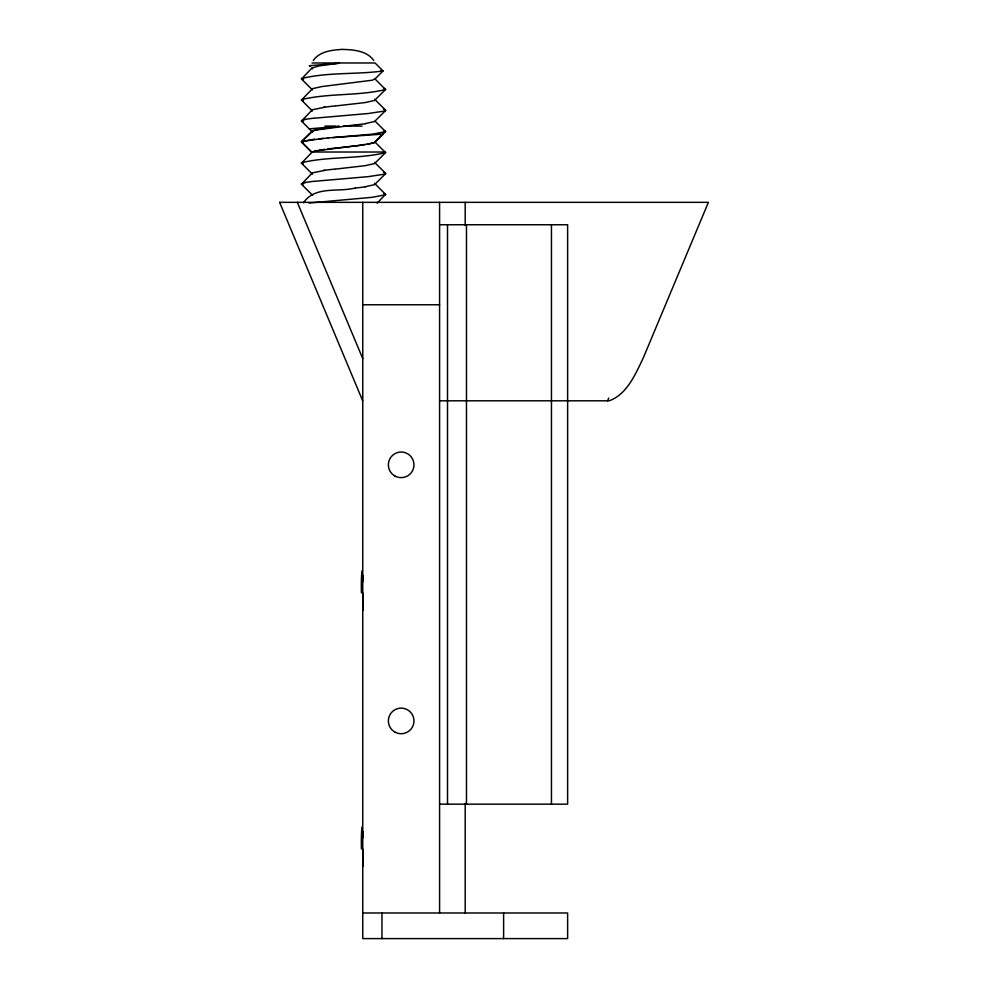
<?xml version="1.0" encoding="UTF-8"?>
<svg xmlns="http://www.w3.org/2000/svg" width="988" height="988" viewBox="0 0 988 988"><rect width="100%" height="100%" fill="white"/><g stroke="black" fill="none" stroke-linecap="round" stroke-linejoin="round"><path stroke-width="1.48" d="M362.757 850.927L362.757 848.964M362.757 594.825L362.757 592.874M362.806 581.759L363.115 575.461M362.806 837.849L363.115 831.55M311.986 110.594L301.476 100.06L312.48 88.661L321.89 86.561L372.093 80.238L375.045 78.978L383.035 70.975L380.899 70.395M311.986 173.703L301.476 163.181L312.48 151.782M607.595 400.807L608.744 398.053M313.332 60.503C319.457 51.339 332.067 50.03 342.157 49.412M312.48 89.933L301.476 78.978L311.986 68.024L319.173 65.924L339.427 63.183L309.256 65.714L310.467 66.134M310.467 129.255L309.256 128.835L339.427 126.303L319.173 129.045L311.986 131.145L301.476 141.679L311.306 152.016L385.295 152.016M335.661 105.951L365.14 102.567L374.538 100.455L385.555 89.513L375.045 78.978M365.14 123.648L374.538 121.536L385.555 110.594M367.857 144.285L374.538 142.519L382.813 133.886M375.045 142.173L385.555 131.626L375.045 121.116M335.661 169.072L365.14 165.688L374.538 163.576L385.555 152.634L375.045 142.099M365.14 186.757L374.538 184.657L385.555 173.703M377.144 203.182L385.555 194.327L374.538 183.373M312.48 132.071L301.476 121.092L311.986 110.162M355.149 124.883L313.468 130.379L301.476 141.741L314.678 139.147M312.48 195.192L301.476 184.213L311.986 173.283M303.575 202.75C314.9 185.596 338.069 192.487 355.149 188.004M385.555 131.626L372.353 134.17L333.042 137.53M385.555 194.747L372.353 197.291L308.985 203.034M301.488 99.627C328.831 92.958 358.212 96.169 385.555 89.513M301.488 162.748C328.831 156.079 358.212 159.327 385.555 152.634M301.476 78.558C327.991 72.001 356.088 74.693 383.035 70.975L375.045 62.973L311.986 62.973M301.476 120.672L305.403 119.412M301.476 183.793L305.403 182.533M383.035 134.096L328.016 137.95M312.48 151.868L316.839 150.522M312.48 109.73L324.941 107.198M312.48 172.851L324.941 170.319M384.888 110.989L368.277 113.521L314.678 118.165M384.888 174.11L368.277 176.642L314.678 181.286M302.143 141.321L328.016 137.888M373.563 142.939L358.73 145.545M314.925 151.016L365.14 144.631M319.173 150.176L324.941 149.336M339.551 147.657L347.48 146.817M318.754 138.802L323.224 138.369M342.169 49.412C353.124 49.659 366.968 50.647 373.76 60.503M324.941 126.094L335.661 126.094M343.515 126.094L362.09 126.094M279.653 202.342L708.396 202.342L642.966 358.644C635.259 374.415 626.96 394.397 609.201 400.807L439.586 400.807M439.586 224.745L567.631 224.745L567.631 804.158L439.586 804.158M362.757 304.773L439.586 304.773M362.757 912.986L567.631 912.986L567.631 938.6L362.757 938.6L362.757 202.342M383.579 88.241L385.555 89.093M303.452 79.818L301.476 78.978M383.579 109.31L384.888 109.73M383.579 130.367L385.555 131.206M303.452 121.956L301.476 121.092M383.579 151.362L384.888 151.868M383.579 172.418L384.888 172.851M383.579 193.487L385.555 194.327M303.452 185.077L301.476 184.213M303.452 100.9L301.476 100.06M303.452 164.02L301.476 163.181M384.888 151.782L385.555 152.201M301.476 142.161L303.452 143.001L301.476 142.099L311.986 152.201M374.538 99.22L385.555 110.162M374.538 162.341L385.555 173.283M312.48 68.876L311.986 68.024M297.326 202.342L362.757 358.632M279.604 202.342L362.695 400.807M363.115 610.3L362.757 595.48M363.115 866.39L362.757 851.57M551.452 224.745L551.452 804.158M503.608 912.986L503.608 938.6M466.472 224.745L466.472 804.158M465.187 202.342L465.187 225.276M465.187 803.392L465.187 912.986M447.515 224.745L447.515 804.158M439.586 202.342L439.586 912.986M381.961 912.986L381.961 938.6M361.41 592.899A25.589 2.211 88.7 0 1 361.991 570.768M361.423 848.988A25.589 2.211 88.7 0 1 361.991 826.968M323.533 170.418A31.937 0.902 -5.9 0 1 334.895 169.072M312.406 174.11A31.925 3.384 -2.3 0 1 312.566 172.838M365.511 186.757A31.875 2.384 -4.4 0 1 355.408 188.041M304.983 182.545A42.422 2.359 -3.3 0 1 314.11 181.286M384.764 172.838A42.286 3.372 1.7 0 1 384.999 174.11M323.533 107.297A31.937 0.902 -5.9 0 1 334.895 105.951M312.406 110.989A31.925 3.384 -2.3 0 1 312.566 109.73M327.744 148.941A31.962 1 -5.8 0 1 339.378 147.632M358.422 145.557A31.962 1.025 -5.8 0 1 347.381 146.792M375.07 141.753A31.949 3.396 -0.1 0 1 374.464 142.593M365.511 123.648A31.875 2.384 -4.4 0 1 355.408 124.92M304.983 119.425A42.422 2.359 -3.3 0 1 314.11 118.165M384.764 109.73A42.286 3.372 1.7 0 1 384.999 110.989M394.768 475.92A12.807 12.807 0 0 0 413.972 464.829A12.807 12.807 0 0 0 394.768 453.739A12.807 12.807 0 0 0 394.768 475.92M394.768 732.009A12.807 12.807 0 0 0 413.972 720.919A12.807 12.807 0 0 0 394.768 709.829A12.807 12.807 0 0 0 394.768 732.009"/></g></svg>
